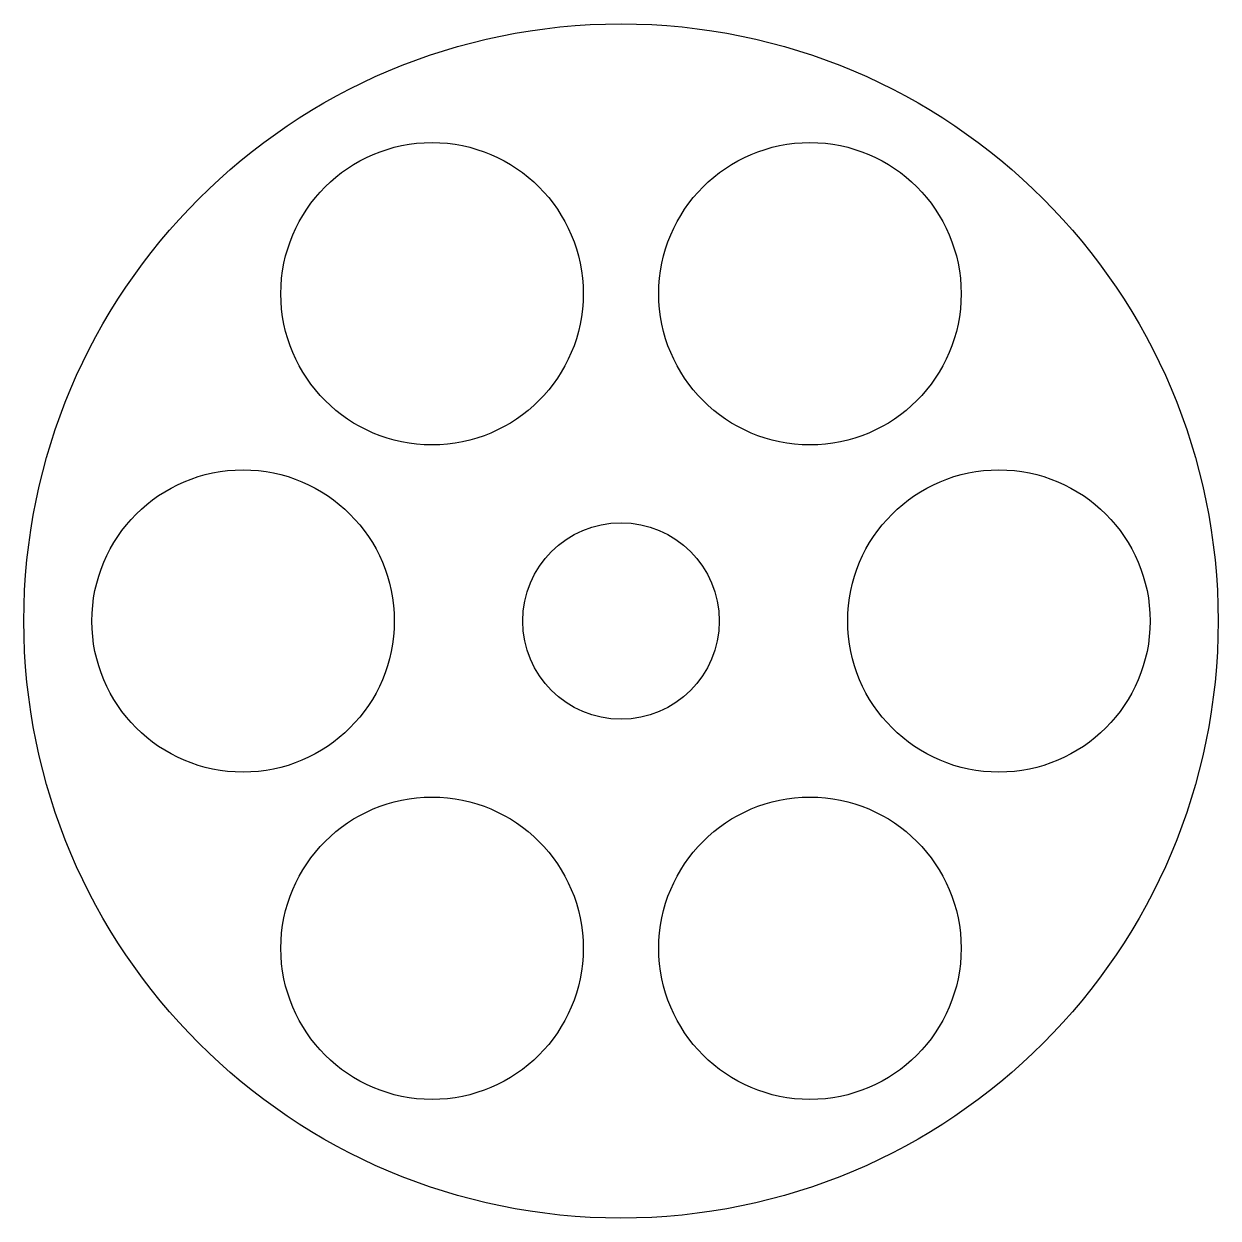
# Model space of a CAD drawing. Header units: millimetres. Extents: x -15.8 to 15.8, y -15.8 to 15.8.
import ezdxf

# ---------------------------------------------------------------- set-up
doc = ezdxf.new("R2010")
doc.units = ezdxf.units.MM
doc.layers.add('Part', color=7, linetype='CONTINUOUS')

msp = doc.modelspace()

# ---------------------------------------------------------------- linework, layer by layer
at = {"layer": 'Part'}
for p, q in [((-1, 8.66), (-1, 8.66, 8)), ((-1, 8.66), (-1, 8.66, 8)), ((9, 8.66), (9, 8.66, 8)), ((9, 8.66), (9, 8.66, 8)), ((-6, 0), (-6, 0, 8)), ((-6, 0), (-6, 0, 8)), ((2.6, 0), (2.6, 0, 8)), ((2.6, 0), (2.6, 0, 8)), ((14, 0), (14, 0, 8)), ((14, 0), (14, 0, 8)), ((15.8, 0), (15.8, 0, 8)), ((15.8, 0), (15.8, 0, 8)), ((-1, -8.66), (-1, -8.66, 8)), ((-1, -8.66), (-1, -8.66, 8)), ((9, -8.66), (9, -8.66, 8)), ((9, -8.66), (9, -8.66, 8))]:
    msp.add_line(p, q, dxfattribs=at)
for centre, radius in [((0, 0, 8), 15.8), ((0, 0), 15.8), ((0, 0, 8), 15.8), ((0, 0), 15.8), ((-5, 8.66, 8), 4), ((-5, 8.66), 4), ((-5, 8.66, 8), 4), ((-5, 8.66), 4), ((5, 8.66, 8), 4), ((5, 8.66), 4), ((5, 8.66, 8), 4), ((5, 8.66), 4), ((-10, 0, 8), 4), ((-10, 0), 4), ((-10, 0, 8), 4), ((-10, 0), 4), ((10, 0, 8), 4), ((10, 0), 4), ((10, 0, 8), 4), ((10, 0), 4), ((0, 0, 8), 2.6), ((0, 0), 2.6), ((0, 0, 8), 2.6), ((0, 0), 2.6), ((-5, -8.66, 8), 4), ((-5, -8.66), 4), ((-5, -8.66, 8), 4), ((-5, -8.66), 4), ((5, -8.66, 8), 4), ((5, -8.66), 4), ((5, -8.66, 8), 4), ((5, -8.66), 4)]:
    msp.add_circle(centre, radius, dxfattribs=at)

doc.saveas('drawing.dxf')
